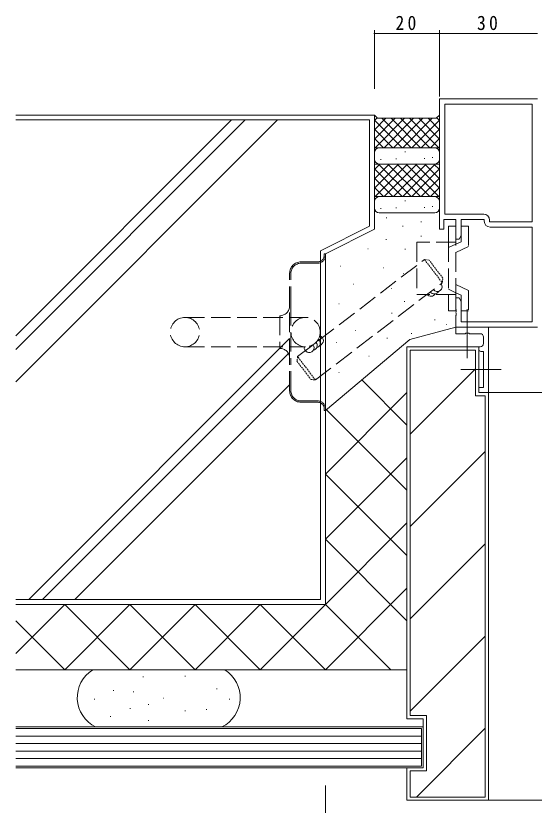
# Model space of a CAD drawing. Units: millimetres, scale not verified. Extents: x -567 to 567, y -403 to 403.
# Drawn here: x -132.7 to 26.3, y -242.5 to -0.6 of the extents above; entities that cross this region are included whole.
import ezdxf

# ---------------------------------------------------------------- set-up
doc = ezdxf.new("R2010")
doc.units = ezdxf.units.MM
doc.header["$LTSCALE"] = 2
for name, pattern in [('USER1', [0.375, 0.25, -0.125]), ('USER2', [13, 10, -1, 1, -1]), ('USER3', [4, 3, -1])]:
    doc.linetypes.add(name, pattern=pattern)
for name, color, linetype, lineweight in [('0-3_YKK_11', 7, 'Continuous', 18), ('0-4_YKK_12', 2, 'Continuous', 18), ('0-5_YKK_13', 4, 'Continuous', 18), ('0-6_YKK_D', 6, 'Continuous', 18), ('0-7_YSS_K', 3, 'Continuous', 18)]:
    doc.layers.add(name, color=color, linetype=linetype, lineweight=lineweight)
doc.styles.add('ＭＳ ゴシック', font='')
doc.styles.get('ＭＳ ゴシック').set_extended_font_data('MS Gothic')

msp = doc.modelspace()

# ---------------------------------------------------------------- linework, layer by layer
at = {"layer": '0-3_YKK_11'}
for p, q in [((-2.736, -26), (-2.736, -66)), ((27.264, -26), (-2.736, -26)), ((-1.106, -27.63), (25.634, -27.63)), ((-1.106, -61.37), (-1.106, -27.63)), ((25.634, -27.63), (25.634, -63.7)), ((25.634, -27.63), (25.634, -63.7)), ((10.794, -61.37), (-1.106, -61.37)), ((-1.436, -63), (2.264, -63)), ((-1.436, -66), (-1.436, -63)), ((2.264, -63), (2.264, -69)), ((3.894, -63), (10.964, -63)), ((3.894, -67.909), (3.894, -63)), ((10.964, -63), (10.964, -63.53)), ((12.594, -63.7), (12.594, -63.17)), ((25.634, -63.7), (12.594, -63.7)), ((-2.736, -66), (-1.436, -66)), ((12.764, -65.33), (25.634, -65.33)), ((25.634, -65.33), (25.634, -94.37)), ((2.264, -69), (3.264, -69)), ((3.264, -69), (3.894, -67.909)), ((2.264, -87), (2.264, -90.542)), ((3.264, -87), (2.264, -87)), ((3.894, -88.091), (3.264, -87)), ((3.894, -94.37), (3.894, -88.091)), ((2.264, -90.542), (2.384, -90.725)), ((2.384, -91.275), (2.264, -91.458)), ((2.264, -91.458), (2.264, -91.542)), ((2.264, -91.542), (2.384, -91.725)), ((2.384, -90.725), (2.384, -91.275)), ((2.384, -91.725), (2.384, -92.275)), ((2.384, -92.275), (2.264, -92.458)), ((2.264, -92.458), (2.264, -96)), ((2.264, -96), (27.264, -96)), ((2.264, -96), (2.264, -98)), ((12.264, -96), (2.264, -96)), ((25.634, -94.37), (3.894, -94.37)), ((12.264, -116), (12.264, -96)), ((2.264, -98), (5.094, -98)), ((5.094, -98), (5.285, -97.857)), ((5.285, -97.857), (6.244, -97.857)), ((6.244, -97.857), (6.435, -98)), ((6.435, -98), (9.764, -98)), ((10.764, -99), (10.764, -101)), ((9.264, -102), (9.264, -102.5)), ((9.764, -102), (9.264, -102)), ((10.264, -103.5), (10.764, -103.5)), ((10.764, -103.5), (10.764, -114.5)), ((9.264, -114.5), (9.264, -116)), ((10.764, -114.5), (9.264, -114.5)), ((9.264, -116), (12.264, -116))]:
    msp.add_line(p, q, dxfattribs=at)
for centre, radius, start, end in [((10.794, -63.17), 1.8, 0.00001, 89.99999), ((12.764, -63.53), 1.8, 180.00001, 269.99999), ((9.764, -99), 1, 0.00001, 89.99999), ((9.764, -101), 1, 270.00001, 359.99999), ((10.264, -102.5), 1, 180.00001, 269.99999)]:
    msp.add_arc(centre, radius, start, end, dxfattribs=at)
at = {"layer": '0-4_YKK_12'}
msp.add_line((12.264, -116), (82.512, -116), dxfattribs=at)
at = {"layer": '0-5_YKK_13', "linetype": 'USER3'}
for p, q in [((-0.036, -65.002), (-0.036, -70.002)), ((2.264, -65.002), (-0.036, -65.002)), ((2.264, -65.002), (2.264, -91.002)), ((3.865, -64.998), (3.865, -69.815)), ((6.165, -64.998), (3.865, -64.998)), ((6.165, -64.998), (6.165, -71.281)), ((-9.736, -70.002), (-9.736, -86.002)), ((2.264, -70.002), (-9.736, -70.002)), ((-0.036, -70.002), (-0.036, -86.002)), ((3.865, -69.815), (2.264, -70.561)), ((2.264, -70.561), (-0.036, -71.634)), ((2.264, -73.099), (6.165, -71.281)), ((-38.136, -73.5), (-38.136, -74)), ((-37.736, -74), (-37.736, -121)), ((-45.236, -76), (-40.136, -76)), ((-45.236, -76.4), (-40.136, -76.4)), ((-48.736, -89.5), (-48.736, -79.5)), ((-48.336, -89.5), (-48.336, -79.5)), ((2.264, -85.442), (-0.036, -84.369)), ((2.264, -82.904), (6.165, -84.723)), ((2.264, -86.002), (-9.736, -86.002)), ((-0.036, -86.002), (-0.036, -91.002)), ((3.865, -86.188), (2.264, -85.442)), ((3.865, -86.188), (3.865, -91.002)), ((6.165, -84.723), (6.165, -91.002)), ((-48.736, -105.5), (-48.736, -89.5)), ((-48.336, -89.5), (-48.336, -105.5)), ((2.264, -91.002), (-0.036, -91.002)), ((6.165, -91.002), (3.865, -91.002)), ((-80.836, -93), (-43.836, -93)), ((-51.736, -92.5), (-51.736, -102.5)), ((-80.836, -102), (-43.836, -102)), ((-48.736, -115.5), (-48.736, -105.5)), ((-48.336, -115.5), (-48.336, -105.5)), ((-40.136, -118.6), (-45.236, -118.6)), ((-40.136, -119), (-45.236, -119)), ((-38.136, -121), (-38.136, -121.5))]:
    msp.add_line(p, q, dxfattribs=at)
at = {"layer": '0-5_YKK_13', "linetype": 'USER2'}
for p, q in [((5.764, -105.516), (5.764, -90.484)), ((3.827, -109), (16.197, -109))]:
    msp.add_line(p, q, dxfattribs=at)
at = {"layer": '0-5_YKK_13', "linetype": 'USER3'}
for points in [[(-38.136, -73.5), (-37.736, -73.5), (-37.736, -74)], [(-37.736, -121), (-37.736, -121.5), (-38.136, -121.5)]]:
    msp.add_lwpolyline(points, dxfattribs=at)
msp.add_circle((-43.836, -97.5), 4.5, dxfattribs=at)
for centre, radius, start, end in [((-40.136, -74), 2, 270, 0), ((-40.136, -74), 2.4, 270, 0), ((-45.236, -79.5), 3.5, 90, 180), ((-45.236, -79.5), 3.1, 90, 180), ((-51.736, -89.5), 3, 270, 0), ((-80.836, -97.5), 4.5, 90, 270), ((-80.836, -97.5), 4.5, 270, 90), ((-51.736, -105.5), 3, 0, 90), ((-45.236, -115.5), 3.5, 180, 270), ((-45.236, -115.5), 3.1, 180, 270), ((-40.136, -121), 2.4, 0, 90), ((-40.136, -121), 2, 0, 90)]:
    msp.add_arc(centre, radius, start, end, dxfattribs=at)
at = {"layer": '0-6_YKK_D'}
for p, q in [((-22.736, -23), (-22.736, -5)), ((-22.736, -6), (-2.736, -6)), ((-2.736, -25.3), (-2.736, -5)), ((-2.736, -23), (-2.736, -5)), ((-2.736, -6), (27.264, -6)), ((-37.736, -236.437), (-37.736, -302)), ((-37.736, -236.437), (-37.736, -282))]:
    msp.add_line(p, q, dxfattribs=at)
for centre, start, end in [((-22.736, -6), 0, 180), ((-22.736, -6), 180, 0), ((-2.736, -6), 0, 180), ((-2.736, -6), 0, 180), ((-2.736, -6), 180, 0), ((-2.736, -6), 180, 0)]:
    msp.add_arc(centre, 0.106, start, end, dxfattribs=at)
at = {"layer": '0-7_YSS_K'}
for p, q in [((-22.736, -31), (-132.745, -31)), ((-22.736, -31), (-22.736, -66)), ((-22.736, -31), (-21.736, -32)), ((-52.456, -32.499), (-132.745, -112.789)), ((-62.356, -32.499), (-132.745, -102.889)), ((-66.598, -32.499), (-132.745, -98.646)), ((-21.878, -31.858), (-22.736, -32.716)), ((-16.363, -32), (-22.736, -38.373)), ((-19.192, -32), (-22.736, -35.545)), ((-14.251, -41), (-22.736, -32.515)), ((-13.535, -32), (-22.535, -41)), ((-11.422, -41), (-20.422, -32)), ((-10.707, -32), (-19.707, -41)), ((-8.594, -41), (-17.594, -32)), ((-7.878, -32), (-16.878, -41)), ((-5.766, -41), (-14.766, -32)), ((-5.05, -32), (-14.05, -41)), ((-2.937, -41), (-11.937, -32)), ((-2.736, -32.515), (-11.221, -41)), ((-2.736, -38.373), (-9.109, -32)), ((-2.736, -35.545), (-6.28, -32)), ((-2.736, -32.716), (-3.594, -31.858)), ((-17.079, -41), (-22.736, -35.344)), ((-2.736, -35.343), (-8.393, -41)), ((-19.908, -41), (-22.736, -38.172)), ((-2.736, -38.172), (-5.564, -41)), ((-2.736, -41), (-22.736, -41)), ((-4.236, -41), (-21.236, -41)), ((-22.736, -42.5), (-22.736, -44.5)), ((-13.208, -42.305), (-13.408, -42.305)), ((-2.736, -42.5), (-2.736, -44.5)), ((-20.629, -44.656), (-20.829, -44.656)), ((-15.921, -44.397), (-16.121, -44.397)), ((-7.222, -44.346), (-7.422, -44.346)), ((-4.82, -44.036), (-5.02, -44.036)), ((-2.736, -46), (-22.736, -46)), ((-15.363, -46), (-22.736, -53.373)), ((-18.192, -46), (-22.736, -50.545)), ((-21.02, -46), (-22.736, -47.716)), ((-14.251, -56), (-22.736, -47.515)), ((-12.535, -46), (-22.535, -56)), ((-11.422, -56), (-21.422, -46)), ((-4.236, -46), (-21.236, -46)), ((-9.707, -46), (-19.707, -56)), ((-8.594, -56), (-18.594, -46)), ((-6.878, -46), (-16.878, -56)), ((-5.766, -56), (-15.766, -46)), ((-4.05, -46), (-14.05, -56)), ((-2.937, -56), (-12.937, -46)), ((-2.736, -47.515), (-11.221, -56)), ((-2.736, -53.373), (-10.109, -46)), ((-2.736, -50.545), (-7.28, -46)), ((-2.736, -47.716), (-4.452, -46)), ((-17.079, -56), (-22.736, -50.344)), ((-2.736, -50.343), (-8.393, -56)), ((-19.908, -56), (-22.736, -53.172)), ((-2.736, -53.172), (-5.564, -56)), ((-2.736, -56), (-22.736, -56)), ((-22.736, -57.5), (-22.736, -59.5)), ((-4.236, -56), (-21.236, -56)), ((-13.208, -57.305), (-13.408, -57.305)), ((-2.736, -57.5), (-2.736, -59.5)), ((-20.629, -59.656), (-20.829, -59.656)), ((-15.921, -59.397), (-16.121, -59.397)), ((-7.222, -59.346), (-7.422, -59.346)), ((-4.82, -59.036), (-5.02, -59.036)), ((-4.236, -61), (-21.236, -61)), ((-18.927, -62.499), (-19.127, -62.499)), ((-24.236, -65.073), (-39.236, -72.573)), ((-13.9, -65.058), (-14.1, -65.058)), ((-8.326, -63.687), (-8.526, -63.687)), ((-22.736, -66), (-37.736, -73.5)), ((-19.018, -69.17), (-19.218, -69.17)), ((-8.326, -68.074), (-8.526, -68.074)), ((-39.236, -179.5), (-39.236, -72.573)), ((-24.704, -72), (-24.604, -72)), ((-24.704, -72), (-24.604, -72)), ((-13.169, -72.095), (-13.369, -72.095)), ((-37.736, -73.5), (-37.736, -181)), ((-33.124, -77.26), (-33.024, -77.26)), ((-19.828, -77.806), (-19.928, -77.806)), ((-13.686, -79.543), (-13.786, -79.543)), ((-29.177, -82.782), (-29.077, -82.782)), ((-17.394, -84.176), (-17.494, -84.176)), ((-33.651, -88.83), (-33.551, -88.83)), ((-13.352, -88.179), (-13.552, -88.179)), ((-17.282, -91.743), (-17.482, -91.743)), ((-4.122, -93.753), (-4.322, -93.753)), ((2.264, -96), (-11.855, -99.783)), ((-0.59, -95.178), (-0.69, -95.178)), ((-28.651, -96.982), (-28.551, -96.982)), ((-11.25, -97.957), (-11.45, -97.957)), ((-48.736, -99.49), (-128.746, -179.5)), ((-37.736, -121.5), (-11.855, -99.783)), ((-34.44, -100.663), (-34.34, -100.663)), ((-18.744, -99.419), (-18.944, -99.419)), ((-48.736, -103.733), (-124.503, -179.5)), ((-11.736, -103), (8.265, -103)), ((-11.736, -103), (-11.736, -215)), ((8.265, -117), (8.265, -103)), ((9.264, -102), (9.264, -116)), ((-24.441, -104.871), (-24.341, -104.871)), ((8.265, -108.794), (-11.736, -128.794)), ((-33.651, -109.867), (-33.551, -109.867)), ((-48.736, -113.632), (-114.604, -179.5)), ((-12.736, -126), (-26.589, -112.147)), ((-12.736, -115.999), (-37.736, -141)), ((12.264, -116), (9.264, -116)), ((12.264, -116), (12.264, -241)), ((8.265, -117), (11.264, -117)), ((11.264, -240), (11.264, -117)), ((-12.736, -146), (-37.736, -121)), ((11.264, -134.079), (-11.736, -157.079)), ((-12.736, -135.999), (-37.736, -161)), ((-12.736, -166.001), (-37.736, -141.001)), ((-12.736, -155.999), (-37.736, -181)), ((-12.736, -186.001), (-37.736, -161)), ((11.264, -162.363), (-11.736, -185.363)), ((-12.736, -175.999), (-37.736, -201)), ((-39.236, -179.5), (-132.745, -179.5)), ((-132.745, -181), (-37.736, -181)), ((-132.745, -181), (-37.736, -181)), ((-117.736, -181), (-132.745, -196.009)), ((-97.736, -201), (-117.736, -181)), ((-97.736, -181), (-117.736, -201)), ((-77.736, -201), (-97.736, -181)), ((-77.736, -181), (-97.736, -201)), ((-57.736, -201), (-77.736, -181)), ((-57.736, -181), (-77.736, -201)), ((-37.736, -181), (-57.736, -201)), ((-37.736, -201), (-57.736, -181)), ((-17.736, -201), (-37.736, -181)), ((-117.736, -201), (-132.745, -185.991)), ((11.264, -190.647), (-11.736, -213.647)), ((-12.736, -201), (-132.745, -201)), ((-109.15, -201), (-68.615, -201)), ((-93.607, -203.154), (-93.807, -203.154)), ((-80.697, -202.91), (-80.897, -202.91)), ((-102.619, -207.295), (-102.819, -207.295)), ((-96.53, -207.782), (-96.73, -207.782)), ((-70.955, -206.808), (-71.155, -206.808)), ((-108.465, -209.974), (-108.665, -209.974)), ((-87.274, -209.73), (-87.474, -209.73)), ((-67.057, -209.974), (-67.257, -209.974)), ((-91.902, -211.679), (-92.102, -211.679)), ((-97.504, -212.897), (-97.704, -212.897)), ((-80.697, -213.628), (-80.897, -213.628)), ((-74.121, -213.14), (-74.321, -213.14)), ((-6.736, -215), (-11.736, -215)), ((-6.736, -232), (-6.736, -215)), ((-103.593, -215.333), (-103.793, -215.333)), ((-91.902, -216.55), (-92.102, -216.55)), ((-7.736, -216), (-12.736, -216)), ((-7.736, -231), (-7.736, -216)), ((-132.745, -218.5), (-7.736, -218.5)), ((-132.745, -219), (-8.236, -219)), ((-107.005, -219), (-70.76, -219)), ((11.264, -218.931), (-9.804, -240)), ((-8.236, -219), (-8.236, -230.5)), ((-7.736, -218.5), (-7.736, -231)), ((-8.236, -221.3), (-132.745, -221.3)), ((-8.236, -223.6), (-132.745, -223.6)), ((-8.236, -225.9), (-132.745, -225.9)), ((-8.236, -228.2), (-132.745, -228.2)), ((-8.236, -230.5), (-132.745, -230.5)), ((-7.736, -231), (-132.745, -231)), ((-7.736, -231), (-12.736, -231)), ((-12.736, -231), (-12.736, -241)), ((-11.736, -232), (-11.736, -240)), ((-6.736, -232), (-11.736, -232)), ((12.264, -241), (-12.736, -241)), ((-11.736, -240), (11.264, -240)), ((11.964, -241), (175.764, -241))]:
    msp.add_line(p, q, dxfattribs=at)
at = {"layer": '0-7_YSS_K', "linetype": 'USER3'}
for p, q in [((-46.289, -105.03), (-7.372, -75.248)), ((-40.819, -112.177), (-1.902, -82.395))]:
    msp.add_line(p, q, dxfattribs=at)
at = {"layer": '0-7_YSS_K', "linetype": 'USER1'}
for p, q in [((-5.97, -75.435), (-7.372, -75.249)), ((-7.372, -75.249), (-1.902, -82.396)), ((-1.716, -80.994), (-5.97, -75.435)), ((-1.902, -82.396), (-1.716, -80.994)), ((-46.289, -105.03), (-46.475, -106.432)), ((-46.475, -106.432), (-42.221, -111.991)), ((-40.819, -112.177), (-46.289, -105.03)), ((-42.221, -111.991), (-40.819, -112.177))]:
    msp.add_line(p, q, dxfattribs=at)
at = {"layer": '0-7_YSS_K'}
for points in [[(-2.736, -31), (-3.736, -32), (-21.736, -32)], [(-132.745, -32.5), (-24.236, -32.5), (-24.236, -65.073)], [(9.264, -102), (-12.736, -102), (-12.736, -216)]]:
    msp.add_lwpolyline(points, dxfattribs=at)
for centre, radius, start, end in [((-21.236, -42.5), 1.5, 90, 180), ((-4.236, -42.5), 1.5, 0, 90), ((-21.236, -44.5), 1.5, 180, 270), ((-4.236, -44.5), 1.5, 270, 0), ((-21.236, -57.5), 1.5, 90, 180), ((-4.236, -57.5), 1.5, 0, 90), ((-21.236, -59.5), 1.5, 180, 270), ((-4.236, -59.5), 1.5, 270, 0), ((-3.461, -83.589), 1.5, 217.42045, 37.42044), ((-5.368, -85.047), 1.5, 217.42045, 330.99862), ((-4.414, -84.318), 1.5, 217.42045, 330.99862), ((-39.88, -100.126), 1.5, 283.84751, 75.0206), ((-42.739, -102.314), 1.5, 167.36202, 37.42569), ((-41.786, -101.584), 1.5, 283.84751, 37.42569), ((-40.833, -100.855), 1.5, 283.84751, 51.51122), ((-103.882, -209.5), 10, 121.78833, 244.15466), ((-73.882, -209.5), 10, 295.84534, 58.21167)]:
    msp.add_arc(centre, radius, start, end, dxfattribs=at)

# ---------------------------------------------------------------- texts
at = {"layer": '0-6_YKK_D', "color": 7, "char_height": 4.399, "attachment_point": 7, "style": 'ＭＳ ゴシック'}
for s, insert in [('\\T1.37;\\W0.9;20', (-16.256, -5)), ('\\T1.37;\\W0.9;30', (8.744, -5))]:
    msp.add_mtext(s, dxfattribs=dict(at, insert=insert))

doc.saveas('drawing.dxf')
